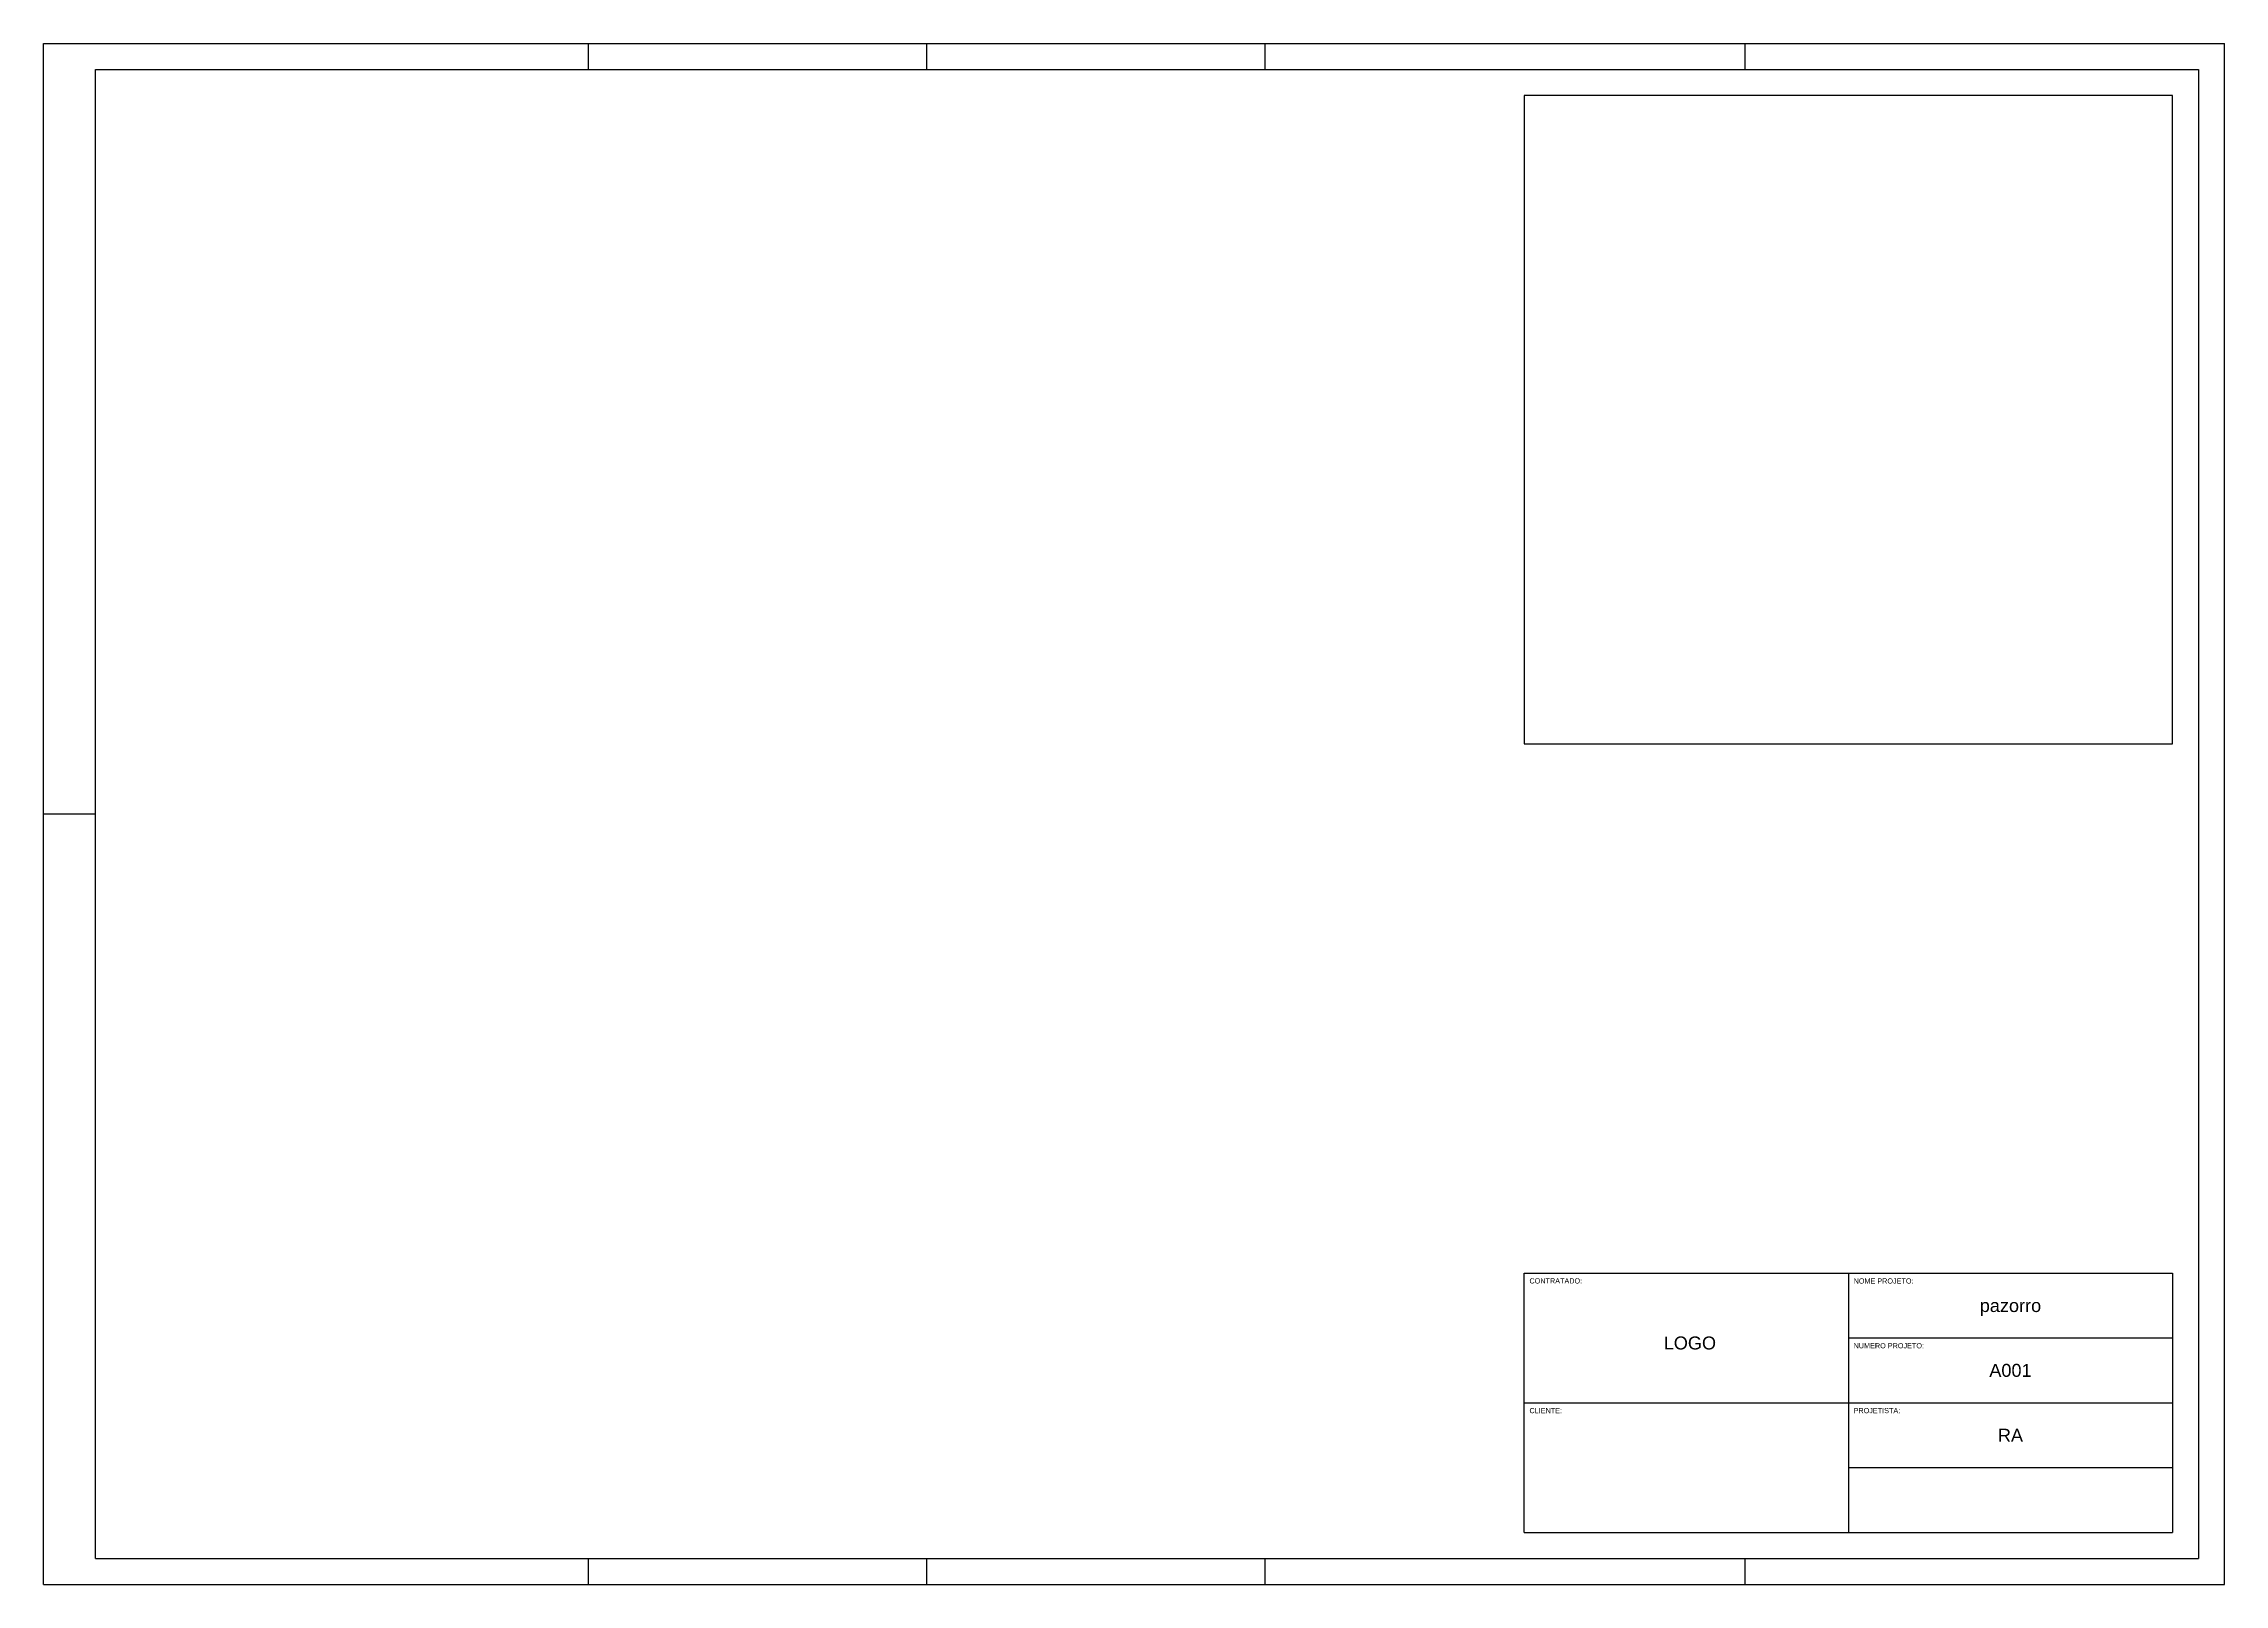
# Paper-space layout 'Layout A1 Interno' of a CAD drawing. Header units: millimetres. Extents: x 0 to 841, y 0 to 594.
import ezdxf

# ---------------------------------------------------------------- set-up
doc = ezdxf.new("R2010")
doc.units = ezdxf.units.MM
doc.styles.get("Standard").update_dxf_attribs({"font": 'arial.ttf'})

psp = doc.layouts.new('Layout A1 Interno')

# ---------------------------------------------------------------- linework, layer by layer
for p, q in [((0, 0), (0, 594)), ((0, 594), (841, 594)), ((210, 594), (210, 584)), ((340.5, 594), (340.5, 584)), ((471, 594), (471, 584)), ((656, 594), (656, 584)), ((841, 0), (841, 594)), ((20, 584), (831, 584)), ((20, 10), (20, 584)), ((831, 584), (831, 10)), ((20, 297), (0, 297)), ((571, 20), (571, 120)), ((571, 120), (821, 120)), ((696, 120), (696, 20)), ((821, 120), (821, 20)), ((696, 95), (821, 95)), ((571, 70), (821, 70)), ((696, 45), (821, 45)), ((571, 20), (821, 20)), ((20, 10), (831, 10)), ((210, 10), (210, 0)), ((340.5, 10), (340.5, 0)), ((471, 10), (471, 0)), ((656, 10), (656, 0)), ((0, 0), (841, 0))]:
    psp.add_line(p, q)
psp.add_lwpolyline([(821, 574), (571, 574), (571, 324), (821, 324)], close=True)

# ---------------------------------------------------------------- texts
for s, width, heights, insert, char_height, attachment_point in [('CONTRATADO:', 90.5521, [0], (573, 118), 2, 1), ('NOME PROJETO:', 88.1481, [13.6], (698, 117.97), 2, 1), ('pazorro', 89.3501, [17.2], (758.5, 110), 5, 2), ('LOGO', 83.34, [0], (624.78, 95.56), 5, 1), ('NUMERO PROJETO:', 89.3501, [17.2], (698, 93), 2, 1), ('A001', 89.3501, [17.2], (758.5, 85), 5, 2), ('CLIENTE:', 90.5521, [0], (573, 68), 2, 1), ('PROJETISTA:', 91.3535, [0], (698, 68), 2, 1), ('RA', 89.3501, [17.2], (758.5, 60), 5, 2)]:
    psp.add_mtext_dynamic_manual_height_columns(s, width=width, gutter_width=25, heights=heights, dxfattribs=dict(insert=insert, char_height=char_height, attachment_point=attachment_point))

doc.saveas('drawing.dxf')
